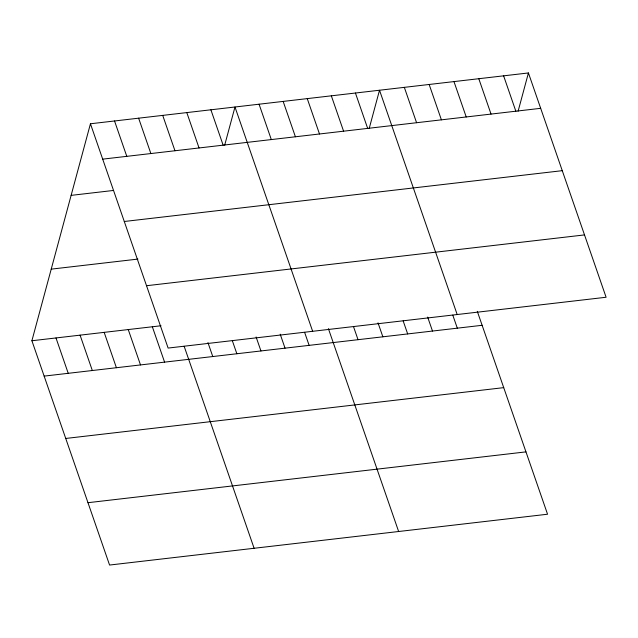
<?xml version="1.0" encoding="UTF-8"?>
<svg xmlns="http://www.w3.org/2000/svg" width="638" height="638" viewBox="0 0 638 638"><rect width="100%" height="100%" fill="white"/><g stroke="black" fill="none" stroke-linecap="round" stroke-linejoin="round"><path stroke-width="0.96" d="M477.296 311.336L547.556 514.228L109.569 565.045L31.9 340.748L90.444 123.772L528.431 72.955L606.1 297.252L168.121 348.069L90.444 123.772M224.68 145.193L234.983 107.001L312.652 331.305M369.211 128.421L379.514 90.237L457.183 314.534M518.128 111.148L528.431 72.955M102.694 159.141L540.673 108.324M71.129 195.372L113.524 190.451M124.282 221.49L562.269 170.673M51.223 269.14L137.944 259.084M146.525 285.72L584.512 234.912M31.9 340.748L161.015 325.763M44.15 376.109L482.129 325.292M65.738 438.458L503.717 387.641M87.98 502.696L525.959 451.879M503.613 75.834L515.855 111.203M478.795 78.713L491.037 114.082M453.977 81.6L466.219 116.961M429.151 84.479L441.4 119.84M404.332 87.358L416.582 122.719M452.797 315.14L457.31 328.171M355.43 93.028L367.671 128.398M427.659 317.094L432.492 331.05M331.337 95.828L343.587 131.189M403.16 320.906L407.674 333.929M307.253 98.619L319.494 133.988M378.015 322.852L382.856 336.808M283.16 101.418L295.41 136.779M353.524 326.664L358.03 339.687M259.068 104.209L271.317 139.578M328.379 328.61L398.638 531.502M304.613 332.334L309.127 345.365M210.891 109.8L223.141 145.161M280.202 334.2L285.034 348.157M186.806 112.591L199.048 147.96M256.109 336.992L260.95 350.956M162.714 115.39L174.964 150.751M232.344 340.724L236.857 353.747M138.629 118.182L150.871 153.551M207.932 342.582L212.773 356.546M114.537 120.981L126.787 156.342M184.167 346.314L254.107 548.273M152.346 326.768L164.588 362.137M128.254 329.567L140.504 364.928M104.169 332.358L116.411 367.727M80.077 335.157L92.327 370.519M55.992 337.949L68.234 373.318"/></g></svg>
